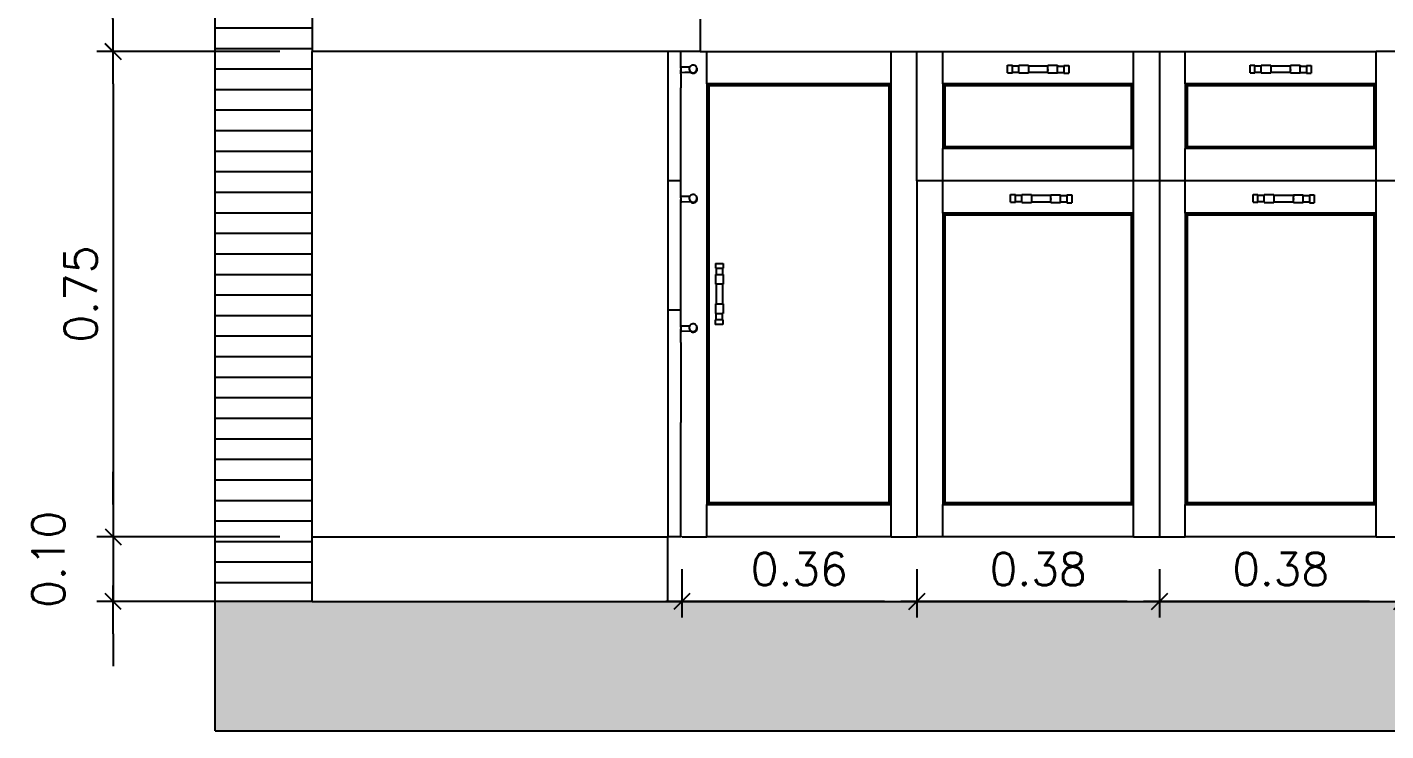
# Model space of a CAD drawing. Header units: millimetres. Extents: x 3 to 131, y 46 to 75.
# Drawn here: x 100.398 to 102.498, y 59.484 to 60.571 of the extents above; entities that cross this region are included whole.
import ezdxf

# ---------------------------------------------------------------- set-up
doc = ezdxf.new("R2010")
doc.units = ezdxf.units.MM
doc.header["$LTSCALE"] = 0.5
doc.layers.add('pared', color=5, linetype='Continuous')
doc.layers.add('Paredes', color=5, linetype='Continuous')
doc.styles.add('ROMANS', font='romans.shx')
doc.dimstyles.new('DIM 25', dxfattribs={"dimscale": 0, "dimtxt": 0.05, "dimasz": 0.05, "dimexe": 0.025, "dimexo": 0.05, "dimgap": 0.025, "dimtad": 1, "dimzin": 0, "dimdsep": 46, "dimtxsty": 'ROMANS', "dimblk": 'COTA', "dimcen": 0.025, "dimdle": 0.075, "dimclrd": 1, "dimclre": 1, "dimclrt": 3, "dimaunit": 1, "dimadec": 0, "dimazin": 0, "dimtfac": 0.75, "dimtix": 1, "dimtmove": 2, "dimatfit": 3, "dimfxl": 0.075, "dimtvp": 1.5, "dimtolj": 1, "dimtzin": 0, "dimarcsym": 0})

# ---------------------------------------------------------------- blocks, each defined once
blk = doc.blocks.new('COTA')
at = {"color": 4}
blk.add_line((-0.247, -0.249), (0.247, 0.249), dxfattribs=at)
at = {"color": 1}
blk.add_line((-1.001, -0.001), (0.495, -0.001), dxfattribs=at)
blk = doc.blocks.new('*D165')
at = {"layer": 'DEFPOINTS', "color": 1, "lineweight": -2, "ltscale": 0.5, "transparency": 16777216}
for p, q in [((100.7884, 60.534), (100.5054, 60.534)), ((100.5304, 60.484), (100.5304, 59.834)), ((100.7884, 59.784), (100.5054, 59.784))]:
    blk.add_line(p, q, dxfattribs=at)
at = {"layer": 'DEFPOINTS', "color": 0, "ltscale": 0.5, "transparency": 16777216}
for p in [(100.8384, 60.534), (100.5304, 59.784), (100.8384, 59.784)]:
    blk.add_point(p, dxfattribs=at)
at = {"layer": 'DEFPOINTS', "color": 1, "lineweight": -2, "ltscale": 0.5, "transparency": 16777216, "xscale": 0.05, "yscale": 0.05, "zscale": 0.05}
for p, rotation in [((100.5304, 60.534), 90), ((100.5304, 59.784), 270)]:
    blk.add_blockref('COTA', p, dxfattribs=dict(at, rotation=rotation))
at = {"layer": 'DEFPOINTS', "color": 3, "ltscale": 0.5, "transparency": 16777216, "insert": (100.4804, 60.159), "char_height": 0.05, "attachment_point": 5, "rotation": 90, "style": 'ROMANS'}
blk.add_mtext('\\A1;0.75', dxfattribs=at)
blk = doc.blocks.new('*D166')
at = {"layer": 'DEFPOINTS', "color": 1, "lineweight": -2, "ltscale": 0.5, "transparency": 16777216}
for p, q in [((100.5304, 59.834), (100.5304, 59.884)), ((100.7884, 59.784), (100.5054, 59.784)), ((100.5304, 59.784), (100.5304, 59.684)), ((100.7884, 59.684), (100.5054, 59.684)), ((100.5304, 59.634), (100.5304, 59.584))]:
    blk.add_line(p, q, dxfattribs=at)
at = {"layer": 'DEFPOINTS', "color": 0, "ltscale": 0.5, "transparency": 16777216}
for p in [(100.8384, 59.784), (100.5304, 59.684), (100.8384, 59.684)]:
    blk.add_point(p, dxfattribs=at)
at = {"layer": 'DEFPOINTS', "color": 1, "lineweight": -2, "ltscale": 0.5, "transparency": 16777216, "xscale": 0.05, "yscale": 0.05, "zscale": 0.05}
for p, rotation in [((100.5304, 59.784), 270), ((100.5304, 59.684), 90)]:
    blk.add_blockref('COTA', p, dxfattribs=dict(at, rotation=rotation))
at = {"layer": 'DEFPOINTS', "color": 3, "ltscale": 0.5, "transparency": 16777216, "insert": (100.4304, 59.749), "char_height": 0.05, "attachment_point": 5, "rotation": 90, "style": 'ROMANS'}
blk.add_mtext('\\A1;0.10', dxfattribs=at)
blk = doc.blocks.new('*D167')
at = {"layer": 'DEFPOINTS', "color": 1, "lineweight": -2, "ltscale": 0.5, "transparency": 16777216}
for p, q in [((100.7884, 61.034), (100.5053, 61.034)), ((100.5303, 60.584), (100.5303, 60.984)), ((100.7884, 60.534), (100.5053, 60.534))]:
    blk.add_line(p, q, dxfattribs=at)
at = {"layer": 'DEFPOINTS', "color": 0, "ltscale": 0.5, "transparency": 16777216}
for p in [(100.5303, 61.034), (100.8384, 61.034), (100.8384, 60.534)]:
    blk.add_point(p, dxfattribs=at)
at = {"layer": 'DEFPOINTS', "color": 1, "lineweight": -2, "ltscale": 0.5, "transparency": 16777216, "xscale": 0.05, "yscale": 0.05, "zscale": 0.05}
for p, rotation in [((100.5303, 61.034), 90), ((100.5303, 60.534), 270)]:
    blk.add_blockref('COTA', p, dxfattribs=dict(at, rotation=rotation))
at = {"layer": 'DEFPOINTS', "color": 3, "ltscale": 0.5, "transparency": 16777216, "insert": (100.4803, 60.784), "char_height": 0.05, "attachment_point": 5, "rotation": 90, "style": 'ROMANS'}
blk.add_mtext('\\A1;0.50', dxfattribs=at)
blk = doc.blocks.new('*D176')
at = {"layer": 'DEFPOINTS', "color": 1, "lineweight": -2, "ltscale": 0.5, "transparency": 16777216}
for p, q in [((102.1484, 59.734), (102.1484, 59.659)), ((102.5234, 59.734), (102.5234, 59.659)), ((102.4734, 59.684), (102.1984, 59.684))]:
    blk.add_line(p, q, dxfattribs=at)
at = {"layer": 'DEFPOINTS', "color": 0, "ltscale": 0.5, "transparency": 16777216}
for p in [(102.1484, 59.784), (102.5234, 59.784), (102.1484, 59.684)]:
    blk.add_point(p, dxfattribs=at)
at = {"layer": 'DEFPOINTS', "color": 1, "lineweight": -2, "ltscale": 0.5, "transparency": 16777216, "xscale": 0.05, "yscale": 0.05, "zscale": 0.05, "rotation": 180}
blk.add_blockref('COTA', (102.1484, 59.684), dxfattribs=at)
at = {"layer": 'DEFPOINTS', "color": 1, "lineweight": -2, "ltscale": 0.5, "transparency": 16777216, "xscale": 0.05, "yscale": 0.05, "zscale": 0.05}
blk.add_blockref('COTA', (102.5234, 59.684), dxfattribs=at)
at = {"layer": 'DEFPOINTS', "color": 3, "ltscale": 0.5, "transparency": 16777216, "insert": (102.3359, 59.734), "char_height": 0.05, "attachment_point": 5, "style": 'ROMANS'}
blk.add_mtext('\\A1;0.38', dxfattribs=at)
blk = doc.blocks.new('*D177')
at = {"layer": 'DEFPOINTS', "color": 1, "lineweight": -2, "ltscale": 0.5, "transparency": 16777216}
for p, q in [((101.7734, 59.734), (101.7734, 59.659)), ((102.1484, 59.734), (102.1484, 59.659)), ((102.0984, 59.684), (101.8234, 59.684))]:
    blk.add_line(p, q, dxfattribs=at)
at = {"layer": 'DEFPOINTS', "color": 0, "ltscale": 0.5, "transparency": 16777216}
for p in [(101.7734, 59.784), (102.1484, 59.784), (101.7734, 59.684)]:
    blk.add_point(p, dxfattribs=at)
at = {"layer": 'DEFPOINTS', "color": 1, "lineweight": -2, "ltscale": 0.5, "transparency": 16777216, "xscale": 0.05, "yscale": 0.05, "zscale": 0.05, "rotation": 180}
blk.add_blockref('COTA', (101.7734, 59.684), dxfattribs=at)
at = {"layer": 'DEFPOINTS', "color": 1, "lineweight": -2, "ltscale": 0.5, "transparency": 16777216, "xscale": 0.05, "yscale": 0.05, "zscale": 0.05}
blk.add_blockref('COTA', (102.1484, 59.684), dxfattribs=at)
at = {"layer": 'DEFPOINTS', "color": 3, "ltscale": 0.5, "transparency": 16777216, "insert": (101.9609, 59.734), "char_height": 0.05, "attachment_point": 5, "style": 'ROMANS'}
blk.add_mtext('\\A1;0.38', dxfattribs=at)
blk = doc.blocks.new('*D178')
at = {"layer": 'DEFPOINTS', "color": 1, "lineweight": -2, "ltscale": 0.5, "transparency": 16777216}
for p, q in [((101.4097, 59.734), (101.4097, 59.659)), ((101.7734, 59.734), (101.7734, 59.659)), ((101.7234, 59.684), (101.4597, 59.684))]:
    blk.add_line(p, q, dxfattribs=at)
at = {"layer": 'DEFPOINTS', "color": 0, "ltscale": 0.5, "transparency": 16777216}
for p in [(101.4097, 59.784), (101.7734, 59.784), (101.4097, 59.684)]:
    blk.add_point(p, dxfattribs=at)
at = {"layer": 'DEFPOINTS', "color": 1, "lineweight": -2, "ltscale": 0.5, "transparency": 16777216, "xscale": 0.05, "yscale": 0.05, "zscale": 0.05, "rotation": 180}
blk.add_blockref('COTA', (101.4097, 59.684), dxfattribs=at)
at = {"layer": 'DEFPOINTS', "color": 1, "lineweight": -2, "ltscale": 0.5, "transparency": 16777216, "xscale": 0.05, "yscale": 0.05, "zscale": 0.05}
blk.add_blockref('COTA', (101.7734, 59.684), dxfattribs=at)
at = {"layer": 'DEFPOINTS', "color": 3, "ltscale": 0.5, "transparency": 16777216, "insert": (101.5915, 59.734), "char_height": 0.05, "attachment_point": 5, "style": 'ROMANS'}
blk.add_mtext('\\A1;0.36', dxfattribs=at)

msp = doc.modelspace()

# ---------------------------------------------------------------- hatches: boundary and pattern name
at = {"layer": 'pared'}
h = msp.add_hatch(dxfattribs=at)
h.set_pattern_fill('LINE', color=8, scale=0.01)
h.set_pattern_definition([(0, (113.997266, 4.849144), (0, 0.03175), [])])
h.paths.add_polyline_path([(103.7584, 61.614), (103.7584, 61.554), (103.7584, 59.7575), (103.7584, 59.684), (103.9084, 59.684), (103.9084, 62.384), (103.7584, 62.384)])
h.paths.add_polyline_path([(100.6884, 59.684), (100.8384, 59.684), (100.8384, 59.784), (100.8384, 60.534), (100.8384, 60.642), (100.8384, 60.7908), (100.8384, 61.034), (100.8384, 61.634), (100.8384, 62.384), (100.6884, 62.384)])
at = {"layer": 'Paredes', "ltscale": 0.5}
h = msp.add_hatch(color=256, dxfattribs=at)
h.dxf.hatch_style = 1
h.paths.add_polyline_path([(103.9084, 59.484), (103.9084, 59.684), (103.7584, 59.684), (100.8384, 59.684), (100.6884, 59.684), (100.6884, 59.484)])

# ---------------------------------------------------------------- linework, layer by layer
at = {"color": 5}
for p, q in [((100.6884, 59.484), (100.6884, 62.384)), ((100.8384, 59.784), (100.8384, 60.534)), ((100.8384, 59.684), (100.8384, 59.784)), ((100.8384, 59.684), (100.6884, 59.684))]:
    msp.add_line(p, q, dxfattribs=at)
at = {"color": 4}
for p, q in [((100.8384, 60.642), (100.8384, 60.534)), ((101.4384, 60.584), (101.4384, 60.534)), ((101.3884, 60.534), (100.8384, 60.534)), ((101.4199, 60.534), (101.4103, 60.534)), ((101.4384, 60.534), (101.4199, 60.534))]:
    msp.add_line(p, q, dxfattribs=at)
at = {"color": 3}
for p, q in [((101.3884, 60.534), (101.3884, 60.334)), ((101.4084, 60.534), (101.3884, 60.534)), ((101.4084, 60.51), (101.4084, 60.534)), ((101.4103, 60.534), (101.4084, 60.534)), ((101.4384, 60.534), (101.4484, 60.534)), ((101.4484, 60.534), (101.7334, 60.534)), ((101.7334, 60.534), (101.7734, 60.534)), ((101.7734, 60.534), (101.8134, 60.534)), ((101.7734, 60.534), (101.8134, 60.534)), ((101.8134, 60.534), (102.0384, 60.534)), ((101.8134, 60.534), (102.1084, 60.534)), ((102.1084, 60.534), (102.1484, 60.534)), ((102.1484, 60.534), (102.1884, 60.534)), ((102.1884, 60.534), (102.4834, 60.534)), ((102.5234, 60.534), (102.4834, 60.534)), ((101.4084, 60.51), (101.4135, 60.5102)), ((101.4084, 60.5096), (101.4222, 60.51)), ((101.4084, 60.5096), (101.4084, 60.51)), ((101.4084, 60.5079), (101.4084, 60.5096)), ((101.4084, 60.5079), (101.4084, 60.5073)), ((101.4084, 60.5079), (101.4084, 60.5079)), ((101.4084, 60.5073), (101.4084, 60.5069)), ((101.4084, 60.5069), (101.4084, 60.5063)), ((101.4084, 60.5063), (101.4085, 60.5059)), ((101.4084, 60.5037), (101.4085, 60.5053)), ((101.4085, 60.5059), (101.4085, 60.5053)), ((101.4085, 60.5053), (101.4085, 60.5049)), ((101.4085, 60.5049), (101.4085, 60.5042)), ((101.4135, 60.5102), (101.4225, 60.5105)), ((101.4218, 60.5095), (101.4213, 60.508)), ((101.4213, 60.508), (101.4213, 60.5064)), ((101.4213, 60.5064), (101.4216, 60.5049)), ((101.4216, 60.5049), (101.4216, 60.5047)), ((101.4216, 60.5049), (101.4223, 60.5035)), ((101.4216, 60.5047), (101.4223, 60.5033)), ((101.4222, 60.51), (101.4218, 60.5095)), ((101.4225, 60.5105), (101.4222, 60.51)), ((101.4227, 60.5108), (101.4225, 60.5105)), ((101.4231, 60.5111), (101.4227, 60.5108)), ((101.4238, 60.5118), (101.4231, 60.5111)), ((101.4252, 60.5125), (101.4238, 60.5118)), ((101.4268, 60.5129), (101.4252, 60.5125)), ((101.4283, 60.5128), (101.4268, 60.5129)), ((101.4298, 60.5123), (101.4283, 60.5128)), ((101.4311, 60.5115), (101.4298, 60.5123)), ((101.4322, 60.5103), (101.4311, 60.5115)), ((101.4329, 60.5089), (101.4322, 60.5103)), ((101.4327, 60.5043), (101.4331, 60.5058)), ((101.4327, 60.5042), (101.4332, 60.5056)), ((101.4328, 60.504), (101.4333, 60.5055)), ((101.4329, 60.5088), (101.4329, 60.5089)), ((101.4329, 60.5087), (101.4329, 60.5088)), ((101.4332, 60.5074), (101.4329, 60.5087)), ((101.433, 60.5086), (101.4329, 60.5087)), ((101.4329, 60.5035), (101.4334, 60.505)), ((101.4334, 60.5071), (101.433, 60.5086)), ((101.4331, 60.5058), (101.4332, 60.5074)), ((101.4333, 60.5072), (101.4332, 60.5074)), ((101.4332, 60.5056), (101.4333, 60.5072)), ((101.4333, 60.5055), (101.4334, 60.507)), ((101.4334, 60.507), (101.4334, 60.5071)), ((101.4334, 60.5066), (101.4334, 60.507)), ((101.4334, 60.505), (101.4334, 60.5066)), ((101.4084, 60.5037), (101.4084, 60.5035)), ((101.4084, 60.5035), (101.4084, 60.5033)), ((101.4084, 60.5031), (101.4084, 60.5033)), ((101.4084, 60.503), (101.4084, 60.5031)), ((101.4084, 60.5028), (101.4084, 60.503)), ((101.4084, 60.5028), (101.4084, 60.5024)), ((101.4084, 60.5023), (101.4084, 60.5024)), ((101.4084, 60.5021), (101.4084, 60.5023)), ((101.4084, 60.5021), (101.4086, 60.5021)), ((101.4084, 60.5021), (101.4084, 60.5021)), ((101.4084, 60.4994), (101.4084, 60.5021)), ((101.4084, 60.4994), (101.4084, 60.4776)), ((101.4085, 60.5042), (101.4085, 60.5039)), ((101.4085, 60.5039), (101.4085, 60.5033)), ((101.4085, 60.5033), (101.4085, 60.503)), ((101.4085, 60.503), (101.4086, 60.5025)), ((101.4086, 60.5025), (101.4086, 60.5023)), ((101.4086, 60.5023), (101.4086, 60.5021)), ((101.4086, 60.502), (101.4086, 60.5021)), ((101.4086, 60.5018), (101.4086, 60.502)), ((101.4086, 60.5017), (101.4086, 60.5018)), ((101.4086, 60.5016), (101.4147, 60.5018)), ((101.4086, 60.5016), (101.4086, 60.5017)), ((101.4147, 60.5018), (101.4231, 60.5021)), ((101.4223, 60.5035), (101.4234, 60.5023)), ((101.4223, 60.5033), (101.4234, 60.5022)), ((101.4231, 60.5021), (101.4236, 60.5015)), ((101.4231, 60.5021), (101.4234, 60.5021)), ((101.4234, 60.5023), (101.4247, 60.5015)), ((101.4234, 60.5022), (101.4235, 60.5021)), ((101.4234, 60.5021), (101.4235, 60.502)), ((101.4234, 60.5021), (101.4235, 60.5021)), ((101.4235, 60.5021), (101.4247, 60.5013)), ((101.4235, 60.502), (101.4248, 60.5011)), ((101.4236, 60.5015), (101.4249, 60.5007)), ((101.4247, 60.5015), (101.4262, 60.501)), ((101.4247, 60.5013), (101.4262, 60.5008)), ((101.4248, 60.5011), (101.4263, 60.5007)), ((101.4249, 60.5007), (101.4264, 60.5002)), ((101.4262, 60.501), (101.4277, 60.5009)), ((101.4262, 60.5008), (101.4278, 60.5007)), ((101.4263, 60.5007), (101.4279, 60.5006)), ((101.4264, 60.5002), (101.4279, 60.5001)), ((101.4277, 60.5009), (101.4293, 60.5012)), ((101.4278, 60.5007), (101.4293, 60.5011)), ((101.4279, 60.5006), (101.4294, 60.5009)), ((101.4279, 60.5001), (101.4295, 60.5004)), ((101.4293, 60.5012), (101.4307, 60.502)), ((101.4293, 60.5011), (101.4307, 60.5018)), ((101.4294, 60.5009), (101.4308, 60.5016)), ((101.4295, 60.5004), (101.4309, 60.5011)), ((101.4307, 60.502), (101.4318, 60.503)), ((101.4307, 60.5018), (101.4319, 60.5028)), ((101.4308, 60.5016), (101.4319, 60.5027)), ((101.4309, 60.5011), (101.432, 60.5022)), ((101.4318, 60.503), (101.4327, 60.5043)), ((101.4319, 60.5028), (101.4327, 60.5042)), ((101.4319, 60.5027), (101.4328, 60.504)), ((101.432, 60.5022), (101.4329, 60.5035)), ((101.4084, 60.468), (101.4084, 60.4776)), ((101.4084, 60.4622), (101.4084, 60.468)), ((101.4084, 60.334), (101.4084, 60.4622)), ((101.4084, 60.334), (101.3884, 60.334)), ((101.3884, 60.334), (101.3884, 60.134)), ((101.4084, 60.31), (101.4084, 60.334)), ((101.4084, 60.3096), (101.4222, 60.31)), ((101.4084, 60.3096), (101.4084, 60.31)), ((101.4084, 60.3079), (101.4084, 60.3096)), ((101.4084, 60.3079), (101.4084, 60.3073)), ((101.4084, 60.3079), (101.4084, 60.3079)), ((101.4084, 60.3073), (101.4084, 60.3069)), ((101.4084, 60.3069), (101.4084, 60.3063)), ((101.4084, 60.3063), (101.4085, 60.3059)), ((101.4084, 60.3037), (101.4085, 60.3053)), ((101.4084, 60.3037), (101.4084, 60.3035)), ((101.4084, 60.3035), (101.4084, 60.3033)), ((101.4084, 60.303), (101.4084, 60.3033)), ((101.4084, 60.3028), (101.4084, 60.303)), ((101.4084, 60.3028), (101.4084, 60.3024)), ((101.4084, 60.3023), (101.4084, 60.3024)), ((101.4084, 60.3021), (101.4084, 60.3023)), ((101.4084, 60.3021), (101.4086, 60.3021)), ((101.4084, 60.3021), (101.4084, 60.3021)), ((101.4084, 60.284), (101.4084, 60.3021)), ((101.4085, 60.3059), (101.4085, 60.3053)), ((101.4085, 60.3053), (101.4085, 60.3049)), ((101.4085, 60.3049), (101.4085, 60.3042)), ((101.4085, 60.3042), (101.4085, 60.3039)), ((101.4085, 60.3039), (101.4085, 60.3033)), ((101.4085, 60.3033), (101.4085, 60.303)), ((101.4085, 60.303), (101.4086, 60.3025)), ((101.4086, 60.3025), (101.4086, 60.3023)), ((101.4086, 60.3023), (101.4086, 60.3021)), ((101.4086, 60.302), (101.4086, 60.3021)), ((101.4086, 60.3018), (101.4086, 60.302)), ((101.4086, 60.3017), (101.4086, 60.3018)), ((101.4086, 60.3016), (101.4086, 60.3017)), ((101.4097, 60.3101), (101.4225, 60.3105)), ((101.4097, 60.3016), (101.4231, 60.3021)), ((101.4218, 60.3095), (101.4213, 60.308)), ((101.4213, 60.308), (101.4213, 60.3064)), ((101.4213, 60.3064), (101.4216, 60.3049)), ((101.4216, 60.3049), (101.4216, 60.3047)), ((101.4216, 60.3049), (101.4223, 60.3035)), ((101.4216, 60.3047), (101.4223, 60.3033)), ((101.4222, 60.31), (101.4218, 60.3095)), ((101.4225, 60.3105), (101.4222, 60.31)), ((101.4223, 60.3035), (101.4234, 60.3023)), ((101.4223, 60.3033), (101.4234, 60.3022)), ((101.4227, 60.3108), (101.4225, 60.3105)), ((101.4238, 60.3118), (101.4227, 60.3108)), ((101.4231, 60.3021), (101.4236, 60.3015)), ((101.4231, 60.3021), (101.4234, 60.3021)), ((101.4234, 60.3023), (101.4247, 60.3015)), ((101.4234, 60.3022), (101.4235, 60.3021)), ((101.4234, 60.3021), (101.4235, 60.302)), ((101.4234, 60.3021), (101.4235, 60.3021)), ((101.4235, 60.3021), (101.4247, 60.3013)), ((101.4235, 60.302), (101.4248, 60.3011)), ((101.4236, 60.3015), (101.4249, 60.3007)), ((101.4252, 60.3125), (101.4238, 60.3118)), ((101.4247, 60.3015), (101.4262, 60.301)), ((101.4247, 60.3013), (101.4262, 60.3008)), ((101.4248, 60.3011), (101.4263, 60.3007)), ((101.4249, 60.3007), (101.4264, 60.3002)), ((101.4268, 60.3129), (101.4252, 60.3125)), ((101.4262, 60.301), (101.4277, 60.3009)), ((101.4262, 60.3008), (101.4278, 60.3007)), ((101.4263, 60.3007), (101.4279, 60.3006)), ((101.4264, 60.3002), (101.4279, 60.3001)), ((101.4283, 60.3128), (101.4268, 60.3129)), ((101.4277, 60.3009), (101.4293, 60.3012)), ((101.4278, 60.3007), (101.4293, 60.3011)), ((101.4279, 60.3006), (101.4294, 60.3009)), ((101.4279, 60.3001), (101.4295, 60.3004)), ((101.4298, 60.3123), (101.4283, 60.3128)), ((101.4293, 60.3012), (101.4307, 60.302)), ((101.4293, 60.3011), (101.4307, 60.3018)), ((101.4294, 60.3009), (101.4308, 60.3016)), ((101.4295, 60.3004), (101.4309, 60.3011)), ((101.4311, 60.3115), (101.4298, 60.3123)), ((101.4307, 60.302), (101.4318, 60.303)), ((101.4307, 60.3018), (101.4319, 60.3028)), ((101.4308, 60.3016), (101.4319, 60.3027)), ((101.4309, 60.3011), (101.432, 60.3022)), ((101.4322, 60.3103), (101.4311, 60.3115)), ((101.4318, 60.303), (101.4327, 60.3043)), ((101.4319, 60.3028), (101.4327, 60.3042)), ((101.4319, 60.3027), (101.4328, 60.304)), ((101.432, 60.3022), (101.4329, 60.3035)), ((101.4329, 60.3089), (101.4322, 60.3103)), ((101.4327, 60.3043), (101.4331, 60.3058)), ((101.4327, 60.3042), (101.4332, 60.3056)), ((101.4328, 60.304), (101.4333, 60.3055)), ((101.4329, 60.3088), (101.4329, 60.3089)), ((101.4329, 60.3087), (101.4329, 60.3088)), ((101.433, 60.3086), (101.4329, 60.3087)), ((101.4332, 60.3074), (101.4329, 60.3087)), ((101.4329, 60.3035), (101.4334, 60.305)), ((101.4334, 60.3071), (101.433, 60.3086)), ((101.4331, 60.3058), (101.4332, 60.3074)), ((101.4333, 60.3072), (101.4332, 60.3074)), ((101.4332, 60.3056), (101.4333, 60.3072)), ((101.4333, 60.3055), (101.4334, 60.307)), ((101.4334, 60.307), (101.4334, 60.3071)), ((101.4334, 60.3066), (101.4334, 60.307)), ((101.4334, 60.305), (101.4334, 60.3066)), ((101.4084, 60.134), (101.4084, 60.284)), ((101.3884, 60.134), (101.3884, 59.784)), ((101.4084, 60.134), (101.3884, 60.134)), ((101.4084, 60.11), (101.4084, 60.134)), ((101.4084, 60.11), (101.4097, 60.1101)), ((101.4084, 60.1096), (101.4222, 60.11)), ((101.4084, 60.1096), (101.4084, 60.11)), ((101.4084, 60.1079), (101.4084, 60.1096)), ((101.4084, 60.1079), (101.4084, 60.1073)), ((101.4084, 60.1079), (101.4084, 60.1079)), ((101.4084, 60.1073), (101.4084, 60.1069)), ((101.4084, 60.1069), (101.4084, 60.1063)), ((101.4084, 60.1063), (101.4085, 60.1059)), ((101.4085, 60.1059), (101.4085, 60.1053)), ((101.4097, 60.1101), (101.4225, 60.1105)), ((101.4218, 60.1095), (101.4213, 60.108)), ((101.4213, 60.108), (101.4213, 60.1064)), ((101.4213, 60.1064), (101.4216, 60.1049)), ((101.4222, 60.11), (101.4218, 60.1095)), ((101.4225, 60.1105), (101.4222, 60.11)), ((101.4227, 60.1108), (101.4225, 60.1105)), ((101.4237, 60.1117), (101.4227, 60.1108)), ((101.4238, 60.1118), (101.4237, 60.1117)), ((101.4252, 60.1125), (101.4238, 60.1118)), ((101.4268, 60.1129), (101.4252, 60.1125)), ((101.4283, 60.1128), (101.4268, 60.1129)), ((101.4298, 60.1123), (101.4283, 60.1128)), ((101.4308, 60.1117), (101.4298, 60.1123)), ((101.4311, 60.1115), (101.4308, 60.1117)), ((101.4322, 60.1103), (101.4311, 60.1115)), ((101.4329, 60.1089), (101.4322, 60.1103)), ((101.4327, 60.1043), (101.4331, 60.1058)), ((101.4327, 60.1042), (101.4332, 60.1056)), ((101.4329, 60.1088), (101.4329, 60.1089)), ((101.4329, 60.1087), (101.4329, 60.1088)), ((101.4332, 60.1074), (101.4329, 60.1087)), ((101.433, 60.1086), (101.4329, 60.1087)), ((101.4334, 60.1071), (101.433, 60.1086)), ((101.4331, 60.1058), (101.4332, 60.1074)), ((101.4333, 60.1072), (101.4332, 60.1074)), ((101.4332, 60.1056), (101.4333, 60.1072)), ((101.4333, 60.1055), (101.4334, 60.107)), ((101.4334, 60.107), (101.4334, 60.1071)), ((101.4334, 60.1066), (101.4334, 60.107)), ((101.4334, 60.105), (101.4334, 60.1066)), ((101.4084, 60.1037), (101.4085, 60.1053)), ((101.4084, 60.1037), (101.4084, 60.1035)), ((101.4084, 60.1035), (101.4084, 60.1033)), ((101.4084, 60.103), (101.4084, 60.1033)), ((101.4084, 60.1028), (101.4084, 60.103)), ((101.4084, 60.1028), (101.4084, 60.1024)), ((101.4084, 60.1023), (101.4084, 60.1024)), ((101.4084, 60.1021), (101.4084, 60.1023)), ((101.4084, 60.1021), (101.4086, 60.1021)), ((101.4084, 60.1021), (101.4084, 60.1021)), ((101.4084, 60.084), (101.4084, 60.1021)), ((101.4085, 60.1053), (101.4085, 60.1049)), ((101.4085, 60.1049), (101.4085, 60.1042)), ((101.4085, 60.1042), (101.4085, 60.1039)), ((101.4085, 60.1039), (101.4085, 60.1033)), ((101.4085, 60.1033), (101.4085, 60.103)), ((101.4085, 60.103), (101.4086, 60.1025)), ((101.4086, 60.1025), (101.4086, 60.1023)), ((101.4086, 60.1023), (101.4086, 60.1021)), ((101.4086, 60.102), (101.4086, 60.1021)), ((101.4086, 60.1018), (101.4086, 60.102)), ((101.4086, 60.1017), (101.4086, 60.1018)), ((101.4086, 60.1016), (101.4086, 60.1017)), ((101.4086, 60.1016), (101.4097, 60.1016)), ((101.4097, 60.1016), (101.4231, 60.1021)), ((101.4216, 60.1049), (101.4216, 60.1047)), ((101.4216, 60.1049), (101.4223, 60.1035)), ((101.4216, 60.1047), (101.4223, 60.1033)), ((101.4223, 60.1035), (101.4234, 60.1023)), ((101.4223, 60.1033), (101.4234, 60.1022)), ((101.4231, 60.1021), (101.4236, 60.1015)), ((101.4231, 60.1021), (101.4234, 60.1021)), ((101.4234, 60.1023), (101.4247, 60.1015)), ((101.4234, 60.1022), (101.4235, 60.1021)), ((101.4234, 60.1021), (101.4235, 60.102)), ((101.4234, 60.1021), (101.4235, 60.1021)), ((101.4235, 60.1021), (101.4247, 60.1013)), ((101.4235, 60.102), (101.4248, 60.1011)), ((101.4236, 60.1015), (101.4249, 60.1007)), ((101.4247, 60.1015), (101.4262, 60.101)), ((101.4247, 60.1013), (101.4262, 60.1008)), ((101.4248, 60.1011), (101.4263, 60.1007)), ((101.4249, 60.1007), (101.4264, 60.1002)), ((101.4262, 60.101), (101.4277, 60.1009)), ((101.4262, 60.1008), (101.4278, 60.1007)), ((101.4263, 60.1007), (101.4279, 60.1006)), ((101.4264, 60.1002), (101.4279, 60.1001)), ((101.4277, 60.1009), (101.4293, 60.1012)), ((101.4278, 60.1007), (101.4293, 60.1011)), ((101.4279, 60.1006), (101.4294, 60.1009)), ((101.4279, 60.1001), (101.4295, 60.1004)), ((101.4293, 60.1012), (101.4307, 60.102)), ((101.4293, 60.1011), (101.4307, 60.1018)), ((101.4294, 60.1009), (101.4308, 60.1016)), ((101.4295, 60.1004), (101.4309, 60.1011)), ((101.4307, 60.102), (101.4318, 60.103)), ((101.4307, 60.1018), (101.4319, 60.1028)), ((101.4308, 60.1016), (101.4319, 60.1027)), ((101.4309, 60.1011), (101.432, 60.1022)), ((101.4318, 60.103), (101.4327, 60.1043)), ((101.4319, 60.1028), (101.4327, 60.1042)), ((101.4319, 60.1027), (101.4328, 60.104)), ((101.432, 60.1022), (101.4329, 60.1035)), ((101.4328, 60.104), (101.4333, 60.1055)), ((101.4329, 60.1035), (101.4334, 60.105)), ((101.4084, 60.084), (101.4084, 59.9607)), ((101.4084, 59.955), (101.4084, 59.9607)), ((101.4084, 59.784), (101.4084, 59.955)), ((100.8384, 59.784), (101.3884, 59.784)), ((101.4084, 59.784), (101.3884, 59.784))]:
    msp.add_line(p, q, dxfattribs=at)
at = {"color": 2}
for p, q in [((101.4484, 60.484), (101.4484, 60.534)), ((101.7334, 60.484), (101.7334, 60.534)), ((101.7734, 60.334), (101.7734, 60.534)), ((101.8134, 60.484), (101.8134, 60.534)), ((102.1084, 60.484), (102.1084, 60.534)), ((102.1484, 60.534), (102.1484, 60.334)), ((102.1884, 60.484), (102.1884, 60.534)), ((102.4834, 60.484), (102.4834, 60.534)), ((101.7334, 60.484), (101.4484, 60.484)), ((101.4484, 60.484), (101.4484, 59.834)), ((101.7334, 59.834), (101.7334, 60.484)), ((102.1084, 60.484), (101.8134, 60.484)), ((101.8134, 60.484), (101.8134, 60.384)), ((102.1084, 60.384), (102.1084, 60.484)), ((102.4834, 60.484), (102.1884, 60.484)), ((102.1884, 60.484), (102.1884, 60.384)), ((102.4834, 60.384), (102.4834, 60.484)), ((102.1084, 60.384), (101.8134, 60.384)), ((101.8134, 60.334), (101.8134, 60.384)), ((102.1084, 60.334), (102.1084, 60.384)), ((102.4834, 60.384), (102.1884, 60.384)), ((102.1884, 60.334), (102.1884, 60.384)), ((102.4834, 60.334), (102.4834, 60.384)), ((101.7734, 60.334), (101.7734, 59.784)), ((101.8134, 60.334), (101.7734, 60.334)), ((102.1084, 60.334), (101.8134, 60.334)), ((101.8134, 60.284), (101.8134, 60.334)), ((102.1484, 60.334), (102.1084, 60.334)), ((102.1084, 60.284), (102.1084, 60.334)), ((102.1484, 60.334), (102.1484, 59.784)), ((102.1884, 60.334), (102.1484, 60.334)), ((102.4834, 60.334), (102.1884, 60.334)), ((102.1884, 60.284), (102.1884, 60.334)), ((102.5234, 60.334), (102.4834, 60.334)), ((102.4834, 60.284), (102.4834, 60.334)), ((102.1084, 60.284), (101.8134, 60.284)), ((101.8134, 60.284), (101.8134, 59.834)), ((102.1084, 59.834), (102.1084, 60.284)), ((102.4834, 60.284), (102.1884, 60.284)), ((102.1884, 60.284), (102.1884, 59.834)), ((102.4834, 59.834), (102.4834, 60.284)), ((101.4484, 59.834), (101.7334, 59.834)), ((101.4484, 59.784), (101.4484, 59.834)), ((101.7334, 59.784), (101.7334, 59.834)), ((101.8134, 59.834), (102.1084, 59.834)), ((101.8134, 59.784), (101.8134, 59.834)), ((102.1084, 59.784), (102.1084, 59.834)), ((102.1884, 59.834), (102.4834, 59.834)), ((102.1884, 59.784), (102.1884, 59.834)), ((102.4834, 59.784), (102.4834, 59.834)), ((101.3884, 59.7359), (101.3884, 59.784)), ((101.4097, 59.784), (101.4484, 59.784)), ((101.7334, 59.784), (101.4484, 59.784)), ((101.7334, 59.784), (101.7734, 59.784)), ((101.8134, 59.784), (101.7734, 59.784)), ((102.1084, 59.784), (101.8134, 59.784)), ((102.1084, 59.784), (102.1484, 59.784)), ((102.1484, 59.784), (102.1884, 59.784)), ((102.4834, 59.784), (102.1884, 59.784)), ((102.4834, 59.784), (102.5234, 59.784)), ((101.3884, 59.7301), (101.3884, 59.7359)), ((101.3884, 59.684), (101.3884, 59.7301))]:
    msp.add_line(p, q, dxfattribs=at)
at = {"color": 1}
for p, q in [((101.9135, 60.5129), (101.921, 60.5129)), ((101.9135, 60.5009), (101.9135, 60.5129)), ((101.921, 60.5118), (101.921, 60.5129)), ((101.921, 60.5118), (101.9309, 60.5118)), ((101.921, 60.5018), (101.921, 60.5118)), ((101.9309, 60.5127), (101.9459, 60.5127)), ((101.9309, 60.5127), (101.9309, 60.5118)), ((101.9309, 60.5018), (101.9309, 60.5118)), ((101.9459, 60.5127), (101.9459, 60.5116)), ((101.9459, 60.5116), (101.9759, 60.5116)), ((101.9459, 60.5116), (101.9459, 60.5017)), ((101.9759, 60.5125), (101.9909, 60.5125)), ((101.9759, 60.5125), (101.9759, 60.512)), ((101.9759, 60.512), (101.9759, 60.5116)), ((101.9759, 60.5115), (101.9759, 60.5116)), ((101.9759, 60.5114), (101.9759, 60.5115)), ((101.9759, 60.5111), (101.9759, 60.5114)), ((101.9759, 60.5108), (101.9759, 60.5111)), ((101.9759, 60.5105), (101.9759, 60.5108)), ((101.9759, 60.51), (101.9759, 60.5105)), ((101.9759, 60.5091), (101.9759, 60.51)), ((101.9759, 60.51), (101.9759, 60.51)), ((101.9759, 60.5089), (101.9759, 60.5091)), ((101.9759, 60.5086), (101.9759, 60.5089)), ((101.9759, 60.5077), (101.9759, 60.5086)), ((101.9759, 60.5071), (101.9759, 60.5077)), ((101.9759, 60.5077), (101.9759, 60.5077)), ((101.9759, 60.5064), (101.9759, 60.5071)), ((101.9759, 60.5064), (101.9759, 60.5061)), ((101.9759, 60.5055), (101.9759, 60.5061)), ((101.9759, 60.5051), (101.9759, 60.5055)), ((101.9759, 60.5051), (101.9759, 60.5046)), ((101.9909, 60.5125), (101.9909, 60.5114)), ((101.9909, 60.5114), (102.0007, 60.5114)), ((101.9909, 60.5014), (101.9909, 60.5114)), ((102.0007, 60.5121), (102.0082, 60.5121)), ((102.0007, 60.5114), (102.0007, 60.5121)), ((102.0007, 60.5114), (102.0007, 60.5014)), ((102.0082, 60.5121), (102.0082, 60.5001)), ((102.2885, 60.5129), (102.296, 60.5129)), ((102.2885, 60.5009), (102.2885, 60.5129)), ((102.296, 60.5118), (102.296, 60.5129)), ((102.296, 60.5118), (102.3059, 60.5118)), ((102.296, 60.5018), (102.296, 60.5118)), ((102.3059, 60.5127), (102.3209, 60.5127)), ((102.3059, 60.5127), (102.3059, 60.5118)), ((102.3059, 60.5018), (102.3059, 60.5118)), ((102.3209, 60.5127), (102.3209, 60.5116)), ((102.3209, 60.5116), (102.3509, 60.5116)), ((102.3209, 60.5116), (102.3209, 60.5017)), ((102.3509, 60.5125), (102.3659, 60.5125)), ((102.3509, 60.5125), (102.3509, 60.512)), ((102.3509, 60.512), (102.3509, 60.5116)), ((102.3509, 60.5115), (102.3509, 60.5116)), ((102.3509, 60.5114), (102.3509, 60.5115)), ((102.3509, 60.5111), (102.3509, 60.5114)), ((102.3509, 60.5108), (102.3509, 60.5111)), ((102.3509, 60.5105), (102.3509, 60.5108)), ((102.3509, 60.51), (102.3509, 60.5105)), ((102.3509, 60.5091), (102.3509, 60.51)), ((102.3509, 60.51), (102.3509, 60.51)), ((102.3509, 60.5089), (102.3509, 60.5091)), ((102.3509, 60.5086), (102.3509, 60.5089)), ((102.3509, 60.5077), (102.3509, 60.5086)), ((102.3509, 60.5071), (102.3509, 60.5077)), ((102.3509, 60.5077), (102.3509, 60.5077)), ((102.3509, 60.5064), (102.3509, 60.5071)), ((102.3509, 60.5064), (102.3509, 60.5061)), ((102.3509, 60.5055), (102.3509, 60.5061)), ((102.3509, 60.5051), (102.3509, 60.5055)), ((102.3509, 60.5051), (102.3509, 60.5046)), ((102.3659, 60.5125), (102.3659, 60.5114)), ((102.3659, 60.5114), (102.3757, 60.5114)), ((102.3659, 60.5014), (102.3659, 60.5114)), ((102.3757, 60.5121), (102.3832, 60.5121)), ((102.3757, 60.5114), (102.3757, 60.5121)), ((102.3757, 60.5114), (102.3757, 60.5014)), ((102.3832, 60.5121), (102.3832, 60.5001)), ((101.9135, 60.5009), (101.921, 60.5009)), ((101.921, 60.5018), (101.9309, 60.5018)), ((101.921, 60.5009), (101.921, 60.5018)), ((101.9309, 60.5007), (101.9309, 60.5018)), ((101.9309, 60.5007), (101.9459, 60.5007)), ((101.9459, 60.5017), (101.9759, 60.5017)), ((101.9459, 60.5007), (101.9459, 60.5017)), ((101.9759, 60.504), (101.9759, 60.5046)), ((101.9759, 60.5039), (101.9759, 60.504)), ((101.9759, 60.5032), (101.9759, 60.5039)), ((101.9759, 60.5029), (101.9759, 60.5032)), ((101.9759, 60.5027), (101.9759, 60.5029)), ((101.9759, 60.5022), (101.9759, 60.5027)), ((101.9759, 60.502), (101.9759, 60.5022)), ((101.9759, 60.5018), (101.9759, 60.502)), ((101.9759, 60.5017), (101.9759, 60.5018)), ((101.9759, 60.5016), (101.9759, 60.5018)), ((101.9759, 60.5017), (101.9759, 60.5011)), ((101.9759, 60.5011), (101.9759, 60.5016)), ((101.9759, 60.5006), (101.9759, 60.5011)), ((101.9759, 60.5006), (101.9909, 60.5006)), ((101.9909, 60.5014), (102.0007, 60.5014)), ((101.9909, 60.5006), (101.9909, 60.5014)), ((102.0007, 60.5014), (102.0007, 60.5001)), ((102.0007, 60.5001), (102.0082, 60.5001)), ((102.2885, 60.5009), (102.296, 60.5009)), ((102.296, 60.5018), (102.3059, 60.5018)), ((102.296, 60.5009), (102.296, 60.5018)), ((102.3059, 60.5007), (102.3059, 60.5018)), ((102.3059, 60.5007), (102.3209, 60.5007)), ((102.3209, 60.5017), (102.3509, 60.5017)), ((102.3209, 60.5007), (102.3209, 60.5017)), ((102.3509, 60.504), (102.3509, 60.5046)), ((102.3509, 60.5039), (102.3509, 60.504)), ((102.3509, 60.5032), (102.3509, 60.5039)), ((102.3509, 60.5029), (102.3509, 60.5032)), ((102.3509, 60.5027), (102.3509, 60.5029)), ((102.3509, 60.5022), (102.3509, 60.5027)), ((102.3509, 60.502), (102.3509, 60.5022)), ((102.3509, 60.5018), (102.3509, 60.502)), ((102.3509, 60.5017), (102.3509, 60.5018)), ((102.3509, 60.5016), (102.3509, 60.5018)), ((102.3509, 60.5017), (102.3509, 60.5011)), ((102.3509, 60.5011), (102.3509, 60.5016)), ((102.3509, 60.5006), (102.3509, 60.5011)), ((102.3509, 60.5006), (102.3659, 60.5006)), ((102.3659, 60.5014), (102.3757, 60.5014)), ((102.3659, 60.5006), (102.3659, 60.5014)), ((102.3757, 60.5014), (102.3757, 60.5001)), ((102.3757, 60.5001), (102.3832, 60.5001)), ((101.4084, 60.31), (101.4097, 60.3101)), ((101.4086, 60.3016), (101.4097, 60.3016)), ((101.9181, 60.3129), (101.9256, 60.3129)), ((101.9181, 60.3009), (101.9181, 60.3129)), ((101.9181, 60.3009), (101.9256, 60.3009)), ((101.9256, 60.3118), (101.9256, 60.3129)), ((101.9256, 60.3118), (101.9355, 60.3118)), ((101.9256, 60.3018), (101.9256, 60.3118)), ((101.9256, 60.3018), (101.9355, 60.3018)), ((101.9256, 60.3009), (101.9256, 60.3018)), ((101.9355, 60.3127), (101.9505, 60.3127)), ((101.9355, 60.3127), (101.9355, 60.3118)), ((101.9355, 60.3018), (101.9355, 60.3118)), ((101.9355, 60.3007), (101.9355, 60.3018)), ((101.9355, 60.3007), (101.9505, 60.3007)), ((101.9505, 60.3127), (101.9505, 60.3116)), ((101.9505, 60.3116), (101.9805, 60.3116)), ((101.9505, 60.3116), (101.9505, 60.3017)), ((101.9505, 60.3017), (101.9805, 60.3017)), ((101.9505, 60.3007), (101.9505, 60.3017)), ((101.9805, 60.3125), (101.9955, 60.3125)), ((101.9805, 60.3125), (101.9805, 60.312)), ((101.9805, 60.312), (101.9805, 60.3116)), ((101.9805, 60.3115), (101.9805, 60.3116)), ((101.9805, 60.3114), (101.9805, 60.3115)), ((101.9805, 60.3111), (101.9805, 60.3114)), ((101.9805, 60.3108), (101.9805, 60.3111)), ((101.9805, 60.3105), (101.9805, 60.3108)), ((101.9805, 60.31), (101.9805, 60.3105)), ((101.9805, 60.31), (101.9805, 60.31)), ((101.9805, 60.3091), (101.9805, 60.31)), ((101.9805, 60.3089), (101.9805, 60.3091)), ((101.9805, 60.3086), (101.9805, 60.3089)), ((101.9805, 60.3077), (101.9805, 60.3086)), ((101.9805, 60.3077), (101.9805, 60.3077)), ((101.9805, 60.3071), (101.9805, 60.3077)), ((101.9805, 60.3064), (101.9805, 60.3071)), ((101.9805, 60.3064), (101.9805, 60.3061)), ((101.9805, 60.3055), (101.9805, 60.3061)), ((101.9805, 60.3051), (101.9805, 60.3055)), ((101.9805, 60.3051), (101.9805, 60.3046)), ((101.9805, 60.304), (101.9805, 60.3046)), ((101.9805, 60.3039), (101.9805, 60.304)), ((101.9805, 60.3032), (101.9805, 60.3039)), ((101.9805, 60.3029), (101.9805, 60.3032)), ((101.9805, 60.3027), (101.9805, 60.3029)), ((101.9805, 60.3022), (101.9805, 60.3027)), ((101.9805, 60.302), (101.9805, 60.3022)), ((101.9805, 60.3018), (101.9805, 60.302)), ((101.9805, 60.3017), (101.9805, 60.3018)), ((101.9805, 60.3016), (101.9805, 60.3018)), ((101.9805, 60.3017), (101.9805, 60.3011)), ((101.9805, 60.3011), (101.9805, 60.3016)), ((101.9805, 60.3006), (101.9805, 60.3011)), ((101.9805, 60.3006), (101.9955, 60.3006)), ((101.9955, 60.3125), (101.9955, 60.3114)), ((101.9955, 60.3114), (102.0053, 60.3114)), ((101.9955, 60.3014), (101.9955, 60.3114)), ((101.9955, 60.3014), (102.0053, 60.3014)), ((101.9955, 60.3006), (101.9955, 60.3014)), ((102.0053, 60.3121), (102.0128, 60.3121)), ((102.0053, 60.3114), (102.0053, 60.3121)), ((102.0053, 60.3114), (102.0053, 60.3014)), ((102.0053, 60.3014), (102.0053, 60.3001)), ((102.0053, 60.3001), (102.0128, 60.3001)), ((102.0128, 60.3121), (102.0128, 60.3001)), ((102.2931, 60.3129), (102.3006, 60.3129)), ((102.2931, 60.3009), (102.2931, 60.3129)), ((102.2931, 60.3009), (102.3006, 60.3009)), ((102.3006, 60.3118), (102.3006, 60.3129)), ((102.3006, 60.3118), (102.3105, 60.3118)), ((102.3006, 60.3018), (102.3006, 60.3118)), ((102.3006, 60.3018), (102.3105, 60.3018)), ((102.3006, 60.3009), (102.3006, 60.3018)), ((102.3105, 60.3127), (102.3255, 60.3127)), ((102.3105, 60.3127), (102.3105, 60.3118)), ((102.3105, 60.3018), (102.3105, 60.3118)), ((102.3105, 60.3007), (102.3105, 60.3018)), ((102.3105, 60.3007), (102.3255, 60.3007)), ((102.3255, 60.3127), (102.3255, 60.3116)), ((102.3255, 60.3116), (102.3555, 60.3116)), ((102.3255, 60.3116), (102.3255, 60.3017)), ((102.3255, 60.3017), (102.3555, 60.3017)), ((102.3255, 60.3007), (102.3255, 60.3017)), ((102.3555, 60.3125), (102.3705, 60.3125)), ((102.3555, 60.3125), (102.3555, 60.312)), ((102.3555, 60.312), (102.3555, 60.3116)), ((102.3555, 60.3115), (102.3555, 60.3116)), ((102.3555, 60.3114), (102.3555, 60.3115)), ((102.3555, 60.3111), (102.3555, 60.3114)), ((102.3555, 60.3108), (102.3555, 60.3111)), ((102.3555, 60.3105), (102.3555, 60.3108)), ((102.3555, 60.31), (102.3555, 60.3105)), ((102.3555, 60.31), (102.3555, 60.31)), ((102.3555, 60.31), (102.3555, 60.3091)), ((102.3555, 60.3089), (102.3555, 60.3091)), ((102.3555, 60.3086), (102.3555, 60.3089)), ((102.3555, 60.3077), (102.3555, 60.3086)), ((102.3555, 60.3071), (102.3555, 60.3077)), ((102.3555, 60.3077), (102.3555, 60.3077)), ((102.3555, 60.3064), (102.3555, 60.3071)), ((102.3555, 60.3064), (102.3555, 60.3061)), ((102.3555, 60.3055), (102.3555, 60.3061)), ((102.3555, 60.3051), (102.3555, 60.3055)), ((102.3555, 60.3051), (102.3555, 60.3046)), ((102.3555, 60.304), (102.3555, 60.3046)), ((102.3555, 60.3039), (102.3555, 60.304)), ((102.3555, 60.3032), (102.3555, 60.3039)), ((102.3555, 60.3029), (102.3555, 60.3032)), ((102.3555, 60.3027), (102.3555, 60.3029)), ((102.3555, 60.3022), (102.3555, 60.3027)), ((102.3555, 60.302), (102.3555, 60.3022)), ((102.3555, 60.3018), (102.3555, 60.302)), ((102.3555, 60.3017), (102.3555, 60.3018)), ((102.3555, 60.3016), (102.3555, 60.3018)), ((102.3555, 60.3017), (102.3555, 60.3011)), ((102.3555, 60.3011), (102.3555, 60.3016)), ((102.3555, 60.3006), (102.3555, 60.3011)), ((102.3555, 60.3006), (102.3705, 60.3006)), ((102.3705, 60.3125), (102.3705, 60.3114)), ((102.3705, 60.3114), (102.3803, 60.3114)), ((102.3705, 60.3014), (102.3705, 60.3114)), ((102.3705, 60.3014), (102.3803, 60.3014)), ((102.3705, 60.3006), (102.3705, 60.3014)), ((102.3803, 60.3121), (102.3878, 60.3121)), ((102.3803, 60.3114), (102.3803, 60.3121)), ((102.3803, 60.3114), (102.3803, 60.3014)), ((102.3803, 60.3014), (102.3803, 60.3001)), ((102.3803, 60.3001), (102.3878, 60.3001)), ((102.3878, 60.3121), (102.3878, 60.3001)), ((101.4621, 60.2064), (101.4621, 60.1989)), ((101.4621, 60.2064), (101.474, 60.2064)), ((101.4621, 60.1989), (101.4629, 60.1989)), ((101.4629, 60.1989), (101.4629, 60.189)), ((101.4629, 60.1989), (101.4729, 60.1989)), ((101.4729, 60.1989), (101.4729, 60.189)), ((101.4729, 60.1989), (101.474, 60.1989)), ((101.474, 60.2064), (101.474, 60.1989)), ((101.4619, 60.189), (101.4619, 60.174)), ((101.4619, 60.189), (101.4629, 60.189)), ((101.4619, 60.174), (101.4628, 60.174)), ((101.4628, 60.174), (101.4628, 60.144)), ((101.4728, 60.174), (101.4628, 60.174)), ((101.4629, 60.189), (101.4729, 60.189)), ((101.4728, 60.174), (101.4728, 60.144)), ((101.4739, 60.174), (101.4728, 60.174)), ((101.4739, 60.189), (101.4729, 60.189)), ((101.4739, 60.189), (101.4739, 60.174)), ((101.4617, 60.144), (101.4617, 60.129)), ((101.4617, 60.144), (101.4623, 60.144)), ((101.4617, 60.129), (101.4625, 60.129)), ((101.4623, 60.144), (101.4628, 60.144)), ((101.4628, 60.144), (101.4623, 60.144)), ((101.4625, 60.129), (101.4625, 60.1192)), ((101.4625, 60.129), (101.4725, 60.129)), ((101.4628, 60.144), (101.4629, 60.144)), ((101.4628, 60.144), (101.4629, 60.144)), ((101.4629, 60.144), (101.4632, 60.144)), ((101.4632, 60.144), (101.4634, 60.144)), ((101.4634, 60.144), (101.4638, 60.144)), ((101.4638, 60.144), (101.4641, 60.144)), ((101.4641, 60.144), (101.4643, 60.144)), ((101.4643, 60.144), (101.4651, 60.144)), ((101.4651, 60.144), (101.4657, 60.144)), ((101.4651, 60.144), (101.4651, 60.144)), ((101.4657, 60.144), (101.4663, 60.144)), ((101.4663, 60.144), (101.4666, 60.144)), ((101.4666, 60.144), (101.4672, 60.144)), ((101.4672, 60.144), (101.4676, 60.144)), ((101.4676, 60.144), (101.4682, 60.144)), ((101.4682, 60.144), (101.4688, 60.144)), ((101.4688, 60.144), (101.4689, 60.144)), ((101.4689, 60.144), (101.4697, 60.144)), ((101.4697, 60.144), (101.4701, 60.144)), ((101.4701, 60.144), (101.4703, 60.144)), ((101.4703, 60.144), (101.4711, 60.144)), ((101.4711, 60.144), (101.4712, 60.144)), ((101.4712, 60.144), (101.4716, 60.144)), ((101.4716, 60.144), (101.472, 60.144)), ((101.472, 60.144), (101.4723, 60.144)), ((101.4723, 60.144), (101.4726, 60.144)), ((101.4725, 60.129), (101.4725, 60.1192)), ((101.4737, 60.129), (101.4725, 60.129)), ((101.4726, 60.144), (101.4727, 60.144)), ((101.4727, 60.144), (101.4728, 60.144)), ((101.4731, 60.144), (101.4728, 60.144)), ((101.4737, 60.144), (101.4731, 60.144)), ((101.4737, 60.144), (101.4737, 60.129)), ((101.4613, 60.1192), (101.4613, 60.1117)), ((101.4625, 60.1192), (101.4613, 60.1192)), ((101.4732, 60.1117), (101.4613, 60.1117)), ((101.4725, 60.1192), (101.4625, 60.1192)), ((101.4725, 60.1192), (101.4732, 60.1192)), ((101.4732, 60.1192), (101.4732, 60.1117))]:
    msp.add_line(p, q, dxfattribs=at)
at = {"color": 8}
for p, q in [((101.4514, 60.481), (101.4484, 60.484)), ((101.7304, 60.481), (101.7334, 60.484)), ((101.8164, 60.481), (101.8134, 60.484)), ((102.1054, 60.481), (102.1084, 60.484)), ((102.1914, 60.481), (102.1884, 60.484)), ((102.4804, 60.481), (102.4834, 60.484)), ((101.7304, 60.481), (101.4514, 60.481)), ((101.4514, 60.481), (101.4514, 59.837)), ((101.7304, 59.837), (101.7304, 60.481)), ((102.1054, 60.481), (101.8164, 60.481)), ((101.8164, 60.481), (101.8164, 60.387)), ((102.1054, 60.387), (102.1054, 60.481)), ((102.4804, 60.481), (102.1914, 60.481)), ((102.1914, 60.481), (102.1914, 60.387)), ((102.4804, 60.387), (102.4804, 60.481)), ((101.8164, 60.387), (101.8134, 60.384)), ((101.8164, 60.387), (102.1054, 60.387)), ((102.1054, 60.387), (102.1084, 60.384)), ((102.1914, 60.387), (102.1884, 60.384)), ((102.1914, 60.387), (102.4804, 60.387)), ((102.4804, 60.387), (102.4834, 60.384)), ((101.8164, 60.281), (101.8134, 60.284)), ((102.1054, 60.281), (101.8164, 60.281)), ((101.8164, 60.281), (101.8164, 59.837)), ((102.1054, 60.281), (102.1084, 60.284)), ((102.1054, 59.837), (102.1054, 60.281)), ((102.1914, 60.281), (102.1884, 60.284)), ((102.4804, 60.281), (102.1914, 60.281)), ((102.1914, 60.281), (102.1914, 59.837)), ((102.4804, 60.281), (102.4834, 60.284)), ((102.4804, 59.837), (102.4804, 60.281)), ((101.4514, 59.837), (101.4484, 59.834)), ((101.4514, 59.837), (101.7304, 59.837)), ((101.7304, 59.837), (101.7334, 59.834)), ((101.8164, 59.837), (101.8134, 59.834)), ((101.8164, 59.837), (102.1054, 59.837)), ((102.1054, 59.837), (102.1084, 59.834)), ((102.1914, 59.837), (102.1884, 59.834)), ((102.1914, 59.837), (102.4804, 59.837)), ((102.4804, 59.837), (102.4834, 59.834))]:
    msp.add_line(p, q, dxfattribs=at)
at = {"layer": 'DEFPOINTS', "color": 5, "ltscale": 0.5}
for p, q in [((100.8384, 59.684), (103.7584, 59.684)), ((100.6884, 59.484), (103.9084, 59.484))]:
    msp.add_line(p, q, dxfattribs=at)

# ---------------------------------------------------------------- dimensions: what is measured, and where the dimension line sits
for base, p2, picture, middle in [((100.5303, 61.034), (100.8384, 61.034), '*D167', (100.4803, 60.784)), ((100.5304, 59.784), (100.8384, 59.784), '*D165', (100.4804, 60.159))]:
    dim = msp.add_linear_dim(base=base, p1=(100.8384, 60.534), p2=p2, angle=90, dimstyle='DIM 25', override={"dimscale": 1}, dxfattribs=at)
    dim.commit()
    dim.dimension.update_dxf_attribs({"geometry": picture, "text_midpoint": middle})
dim = msp.add_linear_dim(base=(100.5304, 59.684), p1=(100.8384, 59.784), p2=(100.8384, 59.684), angle=90, dimstyle='DIM 25', override={"dimscale": 1}, dxfattribs=at)
dim.commit()
dim.dimension.update_dxf_attribs({"geometry": '*D166', "text_midpoint": (100.4304, 59.749), "dimtype": 160})
for base, p1, p2, picture, middle in [((101.4097, 59.684), (101.7734, 59.784), (101.4097, 59.784), '*D178', (101.5915, 59.734)), ((101.7733767873, 59.6840200087), (102.1483767873, 59.7840200087), (101.7733767873, 59.7840200087), '*D177', (101.9608767873, 59.7340200087)), ((102.1483767873, 59.6840200087), (102.5233767873, 59.7840200087), (102.1483767873, 59.7840200087), '*D176', (102.3358767873, 59.7340200087))]:
    dim = msp.add_linear_dim(base=base, p1=p1, p2=p2, dimstyle='DIM 25', override={"dimscale": 1}, dxfattribs=at)
    dim.commit()
    dim.dimension.update_dxf_attribs({"geometry": picture, "text_midpoint": middle})

doc.saveas('drawing.dxf')
